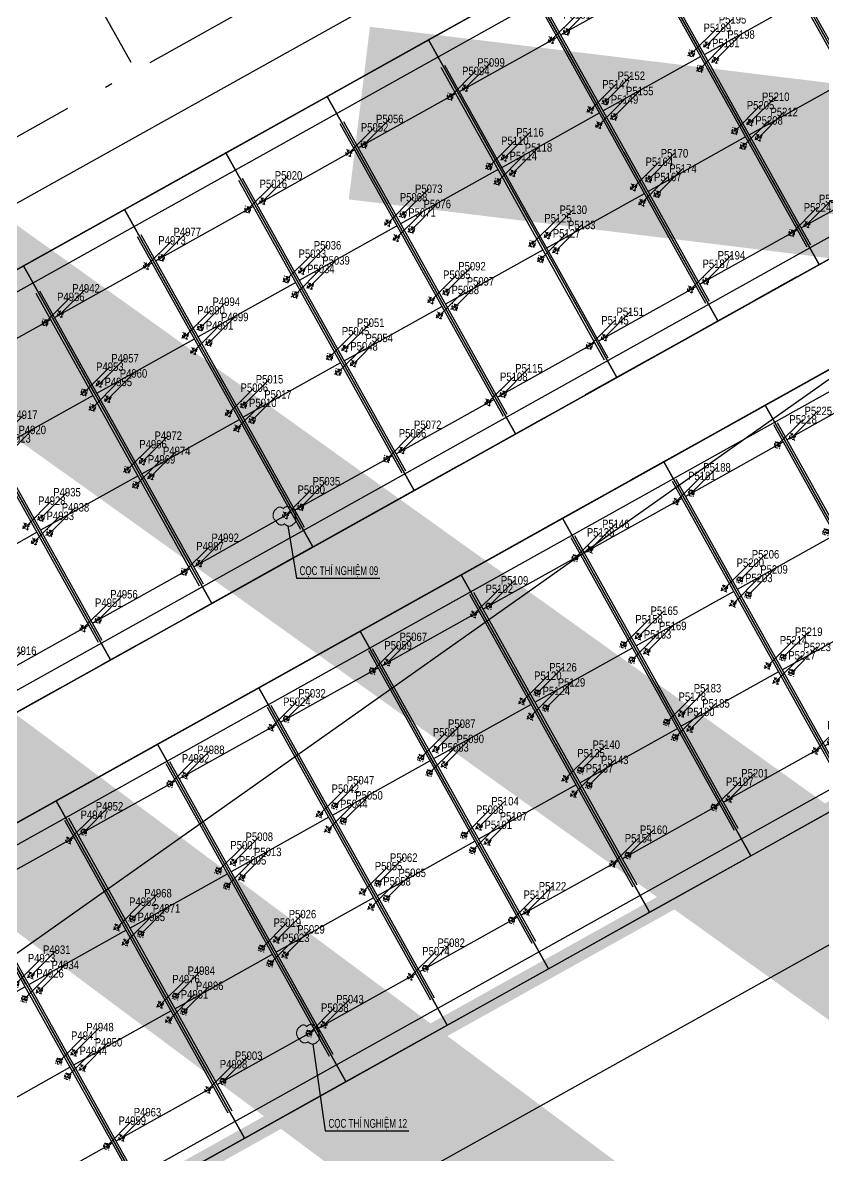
# Model space of a CAD drawing. Header units: millimetres. Extents: x 0 to 571985, y 0 to 2066666.
# Drawn here: x 568653.3 to 568694.8, y 2065516.6 to 2065575.2 of the extents above; entities that cross this region are included whole.
import ezdxf
from ezdxf.enums import TextEntityAlignment as Align
from ezdxf.xclip import XClip

# ---------------------------------------------------------------- set-up
doc = ezdxf.new("R2010")
doc.units = ezdxf.units.MM
for name, pattern in [('ACAD_ISO10W100', [18.5, 12, -3, 0.5, -3]), ('CENTER', [3, 1.5, -0.5, 0.5, -0.5]), ('CENTER2', [1.125, 0.75, -0.125, 0.125, -0.125]), ('HIDDEN', [0.75, 0.5, -0.25]), ('Xref Grid (A1)$0$CENTER2', [1.125, 0.75, -0.125, 0.125, -0.125])]:
    doc.linetypes.add(name, pattern=pattern)
for name, color, linetype, lineweight in [('A-NET THAY', 125, 'Continuous', 18), ('A-TEXT', 7, 'Continuous', 18), ('boDnv', 54, 'Continuous', 25), ('E- RANH GIOI', 1, 'CENTER', 13), ('kata_text', 254, 'Continuous', 30)]:
    doc.layers.add(name, color=color, linetype=linetype, lineweight=lineweight)
for name, color, linetype in [('BoThamCo', 94, 'Continuous'), ('CDC.01.AXIS', 160, 'CENTER2'), ('ChiaLo', 128, 'CENTER'), ('datOBt', 42, 'Continuous'), ('datOlienke', 42, 'Continuous'), ('KCS_DIM', 1, 'Continuous'), ('LogDg', 7, 'Continuous'), ('LoLK', 6, 'Continuous'), ('RANHGIOI', 2, 'HIDDEN'), ('TimDg', 222, 'Continuous'), ('ViaHeS', 32, 'Continuous'), ('Xref Grid (A1)$0$01.AXIS', 160, 'Xref Grid (A1)$0$CENTER2')]:
    doc.layers.add(name, color=color, linetype=linetype)
doc.layers.add('KCS_Plotter', color=11, linetype='Continuous', plot=False)
doc.styles.add('AA - Arial - Regular', font='arial.ttf', dxfattribs={"height": 250})
doc.styles.add('Arial', font='arial.ttf')
doc.styles.add('kata_dim', font='vnrms.shx', dxfattribs={"width": 0.66, "oblique": 7})
doc.styles.add('kata_text', font='arial.ttf', dxfattribs={"width": 0.8})
doc.styles.add('rms', font='romans.shx', dxfattribs={"width": 0.7, "bigfont": 'vns.shx'})
doc.linetypes.add('ADL', pattern='A,0.125,-0.15,["++",rms,S=0.5,R=0,X=0,Y=-0.2245],-1.35,1.125', length=2.75)
doc.dimstyles.new('DIM_1-75_CNC', dxfattribs={"dimscale": 0.75, "dimtxt": 220, "dimasz": 80, "dimexe": 60, "dimexo": 0, "dimgap": 50, "dimtad": 1, "dimdec": 0, "dimzin": 0, "dimdsep": 46, "dimtxsty": 'Arial', "dimblk1": 'ARCHTICK', "dimblk2": 'ARCHTICK', "dimsah": 1, "dimcen": 150, "dimdle": 60, "dimclrd": 256, "dimclre": 256, "dimclrt": 9, "dimadec": 0, "dimazin": 0, "dimtfac": 1, "dimtdec": 0, "dimtix": 1, "dimtmove": 2, "dimatfit": 3, "dimldrblk": 'ARCHTICK', "dimfxl": 1, "dimtvp": 0.833333, "dimtolj": 1, "dimtzin": 0, "dimlwd": -1, "dimarcsym": 0})
doc.dimstyles.new('kata_dim_iso', dxfattribs={"dimtxt": 2.5, "dimasz": 1.5, "dimexe": 1.5, "dimexo": 2.5, "dimtad": 1, "dimdec": 0, "dimzin": 0, "dimdsep": 46, "dimtxsty": 'kata_dim', "dimblk": 'kata_block_ArchTick', "dimcen": 0.09, "dimdle": 1.2, "dimclrd": 8, "dimclre": 8, "dimclrt": 3, "dimadec": 0, "dimazin": 0, "dimtfac": 1, "dimtdec": 0, "dimtix": 1, "dimtofl": 0, "dimtmove": 0, "dimatfit": 3, "dimfxl": 3.75, "dimfxlon": 1, "dimtolj": 1, "dimtzin": 0, "dimarcsym": 0})

# ---------------------------------------------------------------- blocks, each defined once
blk = doc.blocks.new('NEN')
at = {"layer": 'boDnv', "color": 10, "linetype": 'ADL', "ltscale": 0.25}
for points in [[(348.484, 150.338), (305.78, 227.798), (296.989, 230.432), (285.105, 224.175), (143.113, 162.282), (141.059, 156.62), (188.792, 61.183), (194.578, 59.399), (346.759, 144.316)], [(236.622, -34.449), (249.689, -60.576), (255.475, -62.36), (412.421, 25.215), (414.146, 31.236), (400.061, 56.783), (394.08, 58.497), (238.515, -28.308)]]:
    blk.add_lwpolyline(points, close=True, dxfattribs=at)
for points in [[(447.024, -28.766, 0.001711), (440.579, -16.796), (434.623, -15.073), (276.129, -103.512), (274.235, -109.654), (280.307, -121.793)], [(453.046, -54.034), (455.698, -45.19, 0.001456), (450.312, -34.947), (283.441, -128.06), (289.631, -140.435), (295.361, -142.147), (300.824, -138.974)]]:
    blk.add_lwpolyline(points, format="xyb", close=True, dxfattribs=at)
at = {"layer": 'BoThamCo'}
blk.add_lwpolyline([(349.559, 150.459), (306.458, 228.639), (296.885, 231.508), (284.672, 225.077), (142.319, 163.027), (139.972, 156.557), (188.089, 60.353), (194.691, 58.318), (347.607, 143.644)], close=True, dxfattribs=at)
blk.add_lwpolyline([(460.283, -73.758, 1), (458.578, -70.701), (309.358, -153.965, 0.773158), (310.211, -157.243, 0.127931), (311.064, -157.021)], format="xyb", close=True, dxfattribs=at)
at = {"layer": 'ChiaLo', "ltscale": 5}
for points in [[(448.369, -29.161), (362.235, -77.223), (352.49, -59.758)], [(450.717, -33.576), (364.672, -81.589), (374.417, -99.054)], [(383.927, -42.216), (393.672, -59.681)], [(378.688, -45.14), (388.433, -62.605)], [(373.448, -48.063), (383.193, -65.528)], [(368.208, -50.987), (377.954, -68.452)], [(362.969, -53.91), (372.714, -71.375)], [(357.729, -56.834), (367.475, -74.299)], [(352.49, -59.758), (362.235, -77.223), (279.9, -123.165)], [(347.25, -62.681), (356.996, -80.146)], [(342.011, -65.605), (351.756, -83.07)], [(385.63, -69.894), (395.375, -87.359)], [(380.39, -72.818), (390.136, -90.283)], [(375.151, -75.742), (384.896, -93.207)], [(369.911, -78.665), (379.657, -96.13)], [(374.417, -99.054), (364.672, -81.589), (282.119, -127.653)], [(359.432, -84.513), (369.178, -101.978)], [(354.193, -87.436), (363.938, -104.901)], [(348.953, -90.36), (358.699, -107.825)], [(343.714, -93.283), (353.459, -110.748)], [(338.474, -96.207), (348.22, -113.672)]]:
    blk.add_lwpolyline(points, dxfattribs=at)
at = {"layer": 'datOBt'}
blk.add_lwpolyline([(235.548, -34.538), (248.986, -61.406), (255.589, -63.441), (413.268, 24.543), (415.221, 31.358), (400.736, 57.63), (393.956, 59.573), (237.678, -27.63)], close=True, dxfattribs=at)
at = {"layer": 'datOlienke'}
for points in [[(448.369, -29.161, 0.001887), (441.258, -15.951), (434.5, -13.997), (275.291, -102.834), (273.162, -109.742), (279.88, -123.176)], [(453.888, -54.71), (456.773, -45.088, 0.001636), (450.717, -33.576), (282.119, -127.653), (288.93, -141.269), (295.49, -143.229), (301.319, -139.843)]]:
    blk.add_lwpolyline(points, format="xyb", close=True, dxfattribs=at)
at = {"layer": 'LogDg'}
for points in [[(34.296, -348.766, -0.124666), (14.114, -339.771, 0.262937), (-5.331, -336.771, -0.009345), (-40.959, -349.473), (-145.868, -384.68, 0.405257), (-155.456, -403.235), (-146.557, -432.72), (-158.046, -436.187), (-166.572, -407.936, 0.423227), (-185.704, -398.049), (-272.077, -427.035, 0.40652), (-277.181, -436.964), (-262.947, -483.397), (-271.552, -486.035), (-285.593, -440.232, 0.421949), (-295.787, -434.992), (-422.26, -477.436, 0.346831), (-427.684, -485.726), (-426.662, -497.249, 0.109851), (-417.21, -527.045), (-422.398, -530.058, -0.109851), (-432.639, -497.779), (-433.194, -491.512, 0.484967), (-443.708, -484.634), (-484.199, -498.222, 0.36701), (-492.228, -511.51), (-484.402, -560.012), (-490.326, -560.967), (-497.433, -516.92, 0.457512), (-512.889, -507.388), (-525.337, -511.314, 0.375227), (-533.554, -524.795, 0.049445), (-523.248, -562.118), (-518.404, -576.577), (-525.515, -578.96), (-530.307, -564.659, -0.044276), (-540.221, -530.036, 0.448349), (-555.614, -520.863), (-568.853, -525.038), (-576.072, -502.149), (-552.391, -494.681, 0.333336), (-544.003, -482.976), (-545.865, -397.305, 0.120559), (-569.998, -307.198), (-621.979, -219.712, 0.334943), (-635.359, -214.239), (-686.931, -227.855), (-689.803, -216.977), (-647.957, -205.93, 0.498191), (-640.704, -188.198), (-654.378, -165.183, -0.144979), (-668.853, -108.061), (-659.845, 118.23, 0.428088), (-671.924, 130.707), (-689.222, 130.58), (-689.305, 141.83), (-670.344, 141.969, 0.400474), (-658.442, 153.492), (-657.828, 168.904), (-656.06, 189.374), (-648.588, 188.728), (-650.341, 168.432), (-650.889, 154.678, 0.425345), (-638.921, 142.201), (-621.613, 142.328, 0.402651), (-609.707, 153.94), (-609.387, 163.859, -0.019867), (-608.227, 179.942), (-606.8, 192.652), (-600.838, 191.983), (-602.264, 179.273, 0.019867), (-603.39, 163.665), (-603.676, 154.802, 0.425871), (-591.594, 142.415), (-548.362, 142.733), (-548.28, 131.483), (-592.887, 131.155, 0.401789), (-604.791, 119.578), (-607.754, 35.571, -0.005984), (-607.983, 30.718, 0.462462), (-599.177, 22.287), (-555.377, 26.801), (-554.762, 20.832), (-603.242, 15.836, 0.355613), (-610.381, 8.689), (-613.794, -24.838, 0.475348), (-605.015, -33.606), (-508.268, -23.636, 0.016072), (-476.806, -19.368, 0.37392), (-470.138, -11.259), (-470.705, 9.348), (-464.707, 9.513), (-464.235, -7.648, 0.461916), (-454.747, -15.288), (-421.581, -8.993, 0.020567), (-382.015, 0.216), (-299.764, 22.963, 0.415004), (-292.798, 35.293), (-296.969, 50.218), (-285.412, 53.448), (-281.218, 38.439, 0.413423), (-268.921, 31.492), (-169.968, 58.858, 0.427702), (-164.496, 69.052), (-169.623, 84.754), (-163.92, 86.616), (-158.479, 69.956, 0.400853), (-148.742, 64.729), (-123.897, 71.6, 0.437327), (-113.795, 91.173), (-114.462, 93.013), (-128.551, 136.154), (-105.736, 143.605), (-91.769, 100.833), (-90.91, 98.466, 0.429754), (-70.957, 89.772, 0.001079), (-63.934, 92.766, 0.001474), (-62.342, 93.454), (-47.534, 99.909, 0.386536), (-43.126, 109.726), (-48.301, 125.574), (-42.598, 127.436), (-38.076, 113.59, 0.442444), (-27.275, 108.739), (111.617, 169.28, 0.414214), (115.754, 179.811), (109.361, 194.478), (114.861, 196.875), (121.255, 182.208, 0.414214), (131.785, 178.071), (252.97, 230.894), (276.872, 241.312), (291.579, 249.057, 0.419837), (295.267, 261.365), (290.95, 269.196), (301.459, 274.99), (306.058, 266.648, 0.408717), (318.136, 263.031), (326.546, 267.464), (332.148, 256.836), (324.233, 252.656, 0.419466), (320.555, 240.352), (397.092, 101.523, 0.433643), (408.413, 98.649), (440.787, 119.386), (444.023, 114.334), (410.428, 92.813, 0.395048), (407.737, 82.215), (451.056, 3.639, -0.005576), (472.219, -35.781, 0.422017), (490.066, -41.118), (502.995, -33.918), (514.672, -54.886), (500.295, -62.892, 0.404193), (495.052, -80.181), (502.502, -94.711), (491.824, -100.186), (485.095, -87.061, 0.424556), (467.192, -81.64), (316.164, -165.913), (307.211, -171.115, 0.396001), (304.075, -181.611), (326.147, -225.742), (318.098, -229.768), (296.726, -187.038, 0.432664), (285.552, -183.699), (178.072, -246.148, 0.389772), (174.86, -256.488), (194.1, -297.126), (188.677, -299.693), (170.231, -260.733, 0.439085), (158.982, -257.239), (145.496, -265.075, -0.013452), (97.701, -291.151, 0.262926), (86.853, -307.563, -0.162068), (76.015, -333.842, 0.270323), (72.318, -353.653), (79.981, -375.074), (57.383, -383.157), (49.72, -361.737, 0.270325), (34.296, -348.766)], [(462.182, -42.484, 0.004173), (446.541, -13.107, 0.41755), (435.613, -9.94), (272.325, -101.054, 0.401037), (269.068, -111.618), (286.084, -145.639, 0.427514), (297.137, -149.047), (456.991, -59.849, 0.406017), (462.182, -42.484)]]:
    blk.add_lwpolyline(points, format="xyb", dxfattribs=at)
for points in [[(309.754, 235.089, 0.408612), (297.679, 238.707), (282.072, 230.488), (138.648, 167.972, 0.429738), (134.69, 157.06), (183.991, 58.487, 0.427514), (195.044, 55.079), (351.711, 142.498, 0.412716), (354.819, 153.347)], [(231.455, -36.414), (244.888, -63.273, 0.427514), (255.942, -66.68), (417.372, 23.397, 0.412716), (420.48, 34.246), (405.996, 60.518, 0.415712), (395.092, 63.642), (234.712, -25.849, 0.401037)], [(460.405, -73.976, 1), (458.456, -70.483), (309.236, -153.747, 0.773158), (310.211, -157.493, 0.127931), (311.185, -157.24)]]:
    blk.add_lwpolyline(points, format="xyb", close=True, dxfattribs=at)
at = {"layer": 'LoLK'}
for points in [[(389.167, -39.292), (383.927, -42.216), (393.672, -59.681), (398.912, -56.757)], [(383.927, -42.216), (378.688, -45.14), (388.433, -62.605), (393.672, -59.681)], [(378.688, -45.14), (373.448, -48.063), (383.193, -65.528), (388.433, -62.605)], [(373.448, -48.063), (368.208, -50.987), (377.954, -68.452), (383.193, -65.528)], [(368.208, -50.987), (362.969, -53.91), (372.714, -71.375), (377.954, -68.452)], [(362.969, -53.91), (357.729, -56.834), (367.475, -74.299), (372.714, -71.375)], [(357.729, -56.834), (352.49, -59.758), (362.235, -77.223), (367.475, -74.299)], [(352.49, -59.758), (347.25, -62.681), (356.996, -80.146), (362.235, -77.223)], [(347.25, -62.681), (342.011, -65.605), (351.756, -83.07), (356.996, -80.146)], [(342.011, -65.605), (336.771, -68.528), (346.517, -85.993), (351.756, -83.07)], [(390.869, -66.971), (385.63, -69.894), (395.375, -87.359), (400.615, -84.436)], [(385.63, -69.894), (380.39, -72.818), (390.136, -90.283), (395.375, -87.359)], [(380.39, -72.818), (375.151, -75.742), (384.896, -93.207), (390.136, -90.283)], [(375.151, -75.742), (369.911, -78.665), (379.657, -96.13), (384.896, -93.207)], [(369.911, -78.665), (364.672, -81.589), (374.417, -99.054), (379.657, -96.13)], [(364.672, -81.589), (359.432, -84.513), (369.178, -101.978), (374.417, -99.054)], [(359.432, -84.513), (354.193, -87.436), (363.938, -104.901), (369.178, -101.978)], [(354.193, -87.436), (348.953, -90.36), (358.699, -107.825), (363.938, -104.901)], [(348.953, -90.36), (343.714, -93.283), (353.459, -110.748), (358.699, -107.825)], [(343.714, -93.283), (338.474, -96.207), (348.22, -113.672), (353.459, -110.748)], [(338.474, -96.207), (333.235, -99.131), (342.98, -116.596), (348.22, -113.672)]]:
    blk.add_lwpolyline(points, close=True, dxfattribs=at)
at = {"layer": 'RANHGIOI', "color": 1, "ltscale": 9, "const_width": 1}
blk.add_lwpolyline([(460, -51.299, 0.006594), (435.293, -5.051), (303.078, 234.769), (284.672, 225.077), (-55.993, 76.586), (-56.839, 76.223, -0.005137), (-90.743, 62.093), (-377.217, -17.133, -0.020567), (-418.225, -26.678), (-463.443, -35.259, -0.021218), (-506.422, -41.541), (-623.638, -53.62), (-626.464, -70.884, 0.128574), (-620.42, -135.36), (-615.505, -148.86, 0.039408), (-607.143, -167.188), (-594.172, -190.555), (-547.57, -259.493, -0.11987), (-522.704, -326.397), (-507.917, -451.947), (-504.475, -473.277), (-499.271, -471.636), (-50.48, -321.024, 0.050684), (130.425, -239.135), (301.319, -139.843)], format="xyb", close=True, dxfattribs=at)
at = {"layer": 'TimDg', "linetype": 'ACAD_ISO10W100', "ltscale": 0.75}
for points in [[(283.906, 294.402), (445.802, 0.743, -0.007517), (474.039, -52.348), (508.786, -120.117, 0.000278)], [(-618.456, -41.023), (-507.652, -29.604, 0.021218), (-465.681, -23.47), (-420.462, -14.888, 0.020567), (-380.415, -5.567), (-94.607, 73.475, 0.005041), (-61.569, 87.252, 0.001474), (-59.945, 87.954), (279.472, 235.9), (307.904, 250.872)]]:
    blk.add_lwpolyline(points, format="xyb", dxfattribs=at)
for points in [[(335.549, -254.599), (124.099, 168.176)], [(431.013, 27.573), (246.062, -75.628)], [(446.462, -0.451), (260.371, -104.289)], [(337.467, -24.625), (352.816, -52.132)]]:
    blk.add_lwpolyline(points, dxfattribs=at)
at = {"layer": 'ViaHeS', "elevation": 0}
blk.add_lwpolyline([(-483.362, -504.27), (-441.21, -490.124), (-436.029, -493.514), (-435.627, -498.044, 0.109851), (-424.993, -531.564), (-414.615, -525.539, -0.109851), (-423.674, -496.984), (-424.342, -489.445), (-420.001, -483.006), (-295.249, -441.14), (-289.043, -444.33), (-275.854, -487.354), (-258.645, -482.078), (-271.972, -438.601), (-268.698, -432.23), (-181.634, -403.012), (-172.975, -407.486), (-163.79, -437.92), (-140.813, -430.986), (-150.211, -399.847), (-145.597, -390.918), (-39.026, -355.153, 0.008545), (-6.235, -343.522, -0.249193), (12.375, -345.964, 0.09975), (30.772, -354.181, -0.256949), (45.215, -366.957), (51.733, -385.178), (85.63, -373.053), (79.112, -354.831, -0.256949), (82.174, -335.793, 0.136918), (92.607, -310.438, -0.249193), (103.308, -295.017, 0.012659), (148.511, -270.262), (162.157, -262.333), (168.62, -264.341), (185.966, -300.977), (196.811, -295.842), (179.033, -258.291), (181.216, -251.26), (287.384, -189.574), (293.944, -191.534), (314.073, -231.781), (330.172, -223.729), (309.538, -182.474), (311.625, -175.49), (319.134, -171.127), (408.277, -121.386), (412.274, -122.589), (434.351, -165.321), (442.347, -161.19), (420.137, -118.201), (421.38, -114.074), (470.335, -86.758), (479.641, -89.576), (486.485, -102.924), (507.841, -91.973), (500.499, -77.654), (503.421, -68.019), (517.591, -60.128), (500.076, -28.676), (486.971, -35.974), (477.625, -33.17, 0.0056), (456.311, 6.536), (412.324, 86.322), (414.12, 93.398), (444.832, 113.071), (439.977, 120.649), (409.766, 101.296), (403.142, 102.978), (327.714, 239.794), (330.524, 249.193), (334.945, 251.528), (323.749, 272.772), (318.926, 270.23), (309.354, 273.096), (306.713, 277.887), (285.696, 266.299), (288.11, 261.921), (285.295, 252.529), (274.271, 246.724), (129.387, 183.571), (122.806, 186.157), (117.612, 198.074), (106.611, 193.279), (111.806, 181.362), (109.22, 174.781), (26.33, 138.65), (-29.869, 114.154), (-36.004, 116.909), (-39.746, 128.368), (-51.153, 124.642), (-47.055, 112.092), (-50.086, 105.341), (-75.921, 94.08), (-84.511, 97.937), (-100.033, 145.467), (-134.254, 134.292), (-118.657, 86.529), (-123.231, 78.009), (-150.258, 70.535), (-156.629, 73.955), (-161.068, 87.547), (-172.475, 83.822), (-168.207, 70.753), (-171.474, 64.667), (-269.546, 37.545), (-275.711, 41.028), (-279.634, 55.063), (-302.748, 48.603), (-298.843, 34.63), (-302.316, 28.482), (-383.614, 5.999, -0.020567), (-422.7, -3.099), (-456.246, -9.465), (-461.296, -5.399), (-461.708, 9.595), (-473.703, 9.265), (-473.239, -7.637), (-478.028, -13.489, -0.015955), (-508.883, -17.667), (-606.147, -27.691), (-610.614, -23.229), (-607.49, 7.461), (-602.01, 12.947), (-554.455, 17.848), (-555.685, 29.785), (-600.448, 25.172), (-605.043, 29.645, 0.007073), (-604.756, 35.466), (-601.912, 116.095), (-594.665, 123.142), (-548.221, 123.483), (-548.421, 150.733), (-593.42, 150.402), (-600.493, 157.35, -0.027886), (-599.283, 178.939), (-597.857, 191.648), (-609.782, 192.987), (-611.208, 180.277, 0.019867), (-612.385, 163.955), (-612.597, 157.389), (-619.823, 150.342), (-639.316, 150.198), (-646.998, 158.133), (-646.598, 168.196), (-644.852, 188.405), (-659.796, 189.697), (-661.572, 169.14), (-662.014, 158.023), (-670.332, 149.97), (-689.364, 149.83), (-689.163, 122.58), (-671.417, 122.71), (-663.736, 114.776), (-672.6, -107.912, 0.144979), (-657.602, -167.099), (-644.687, -188.836), (-648.335, -197.756), (-691.845, -209.242), (-684.889, -235.59), (-633.86, -222.118), (-622.039, -226.953), (-573.255, -309.058, -0.120474), (-549.614, -397.387), (-547.842, -478.902), (-555.298, -489.306), (-577.876, -496.427), (-567.048, -530.76), (-552.743, -526.248), (-543.713, -531.719, 0.042979), (-533.836, -565.928), (-529.071, -580.151), (-514.848, -575.386), (-519.719, -560.846, -0.045576), (-529.315, -527.166), (-523.005, -516.87), (-508.247, -512.215), (-500.456, -517.02), (-493.287, -561.445), (-481.44, -559.534), (-488.883, -513.408), (-483.362, -504.27)], format="xyb", dxfattribs=at)
at = {"layer": 'ViaHeS'}
for points in [[(284.672, 225.077), (142.319, 163.027), (139.972, 156.557), (188.089, 60.353), (194.691, 58.318), (347.607, 143.644), (349.559, 150.459), (306.458, 228.639), (296.885, 231.508)], [(235.548, -34.538), (248.986, -61.406), (255.589, -63.441), (413.268, 24.543), (415.221, 31.358), (400.736, 57.63), (393.956, 59.573), (237.678, -27.63)]]:
    blk.add_lwpolyline(points, close=True, dxfattribs=at)
blk.add_lwpolyline([(441.258, -15.951), (434.5, -13.997), (275.291, -102.834), (273.162, -109.742), (288.93, -141.269), (295.49, -143.229), (301.319, -139.843), (453.888, -54.71), (456.773, -45.088, 0.004151)], format="xyb", close=True, dxfattribs=at)
blk.add_lwpolyline([(450.717, -33.576), (448.369, -29.161), (279.88, -123.176), (282.119, -127.653), (450.717, -33.576)], dxfattribs=at)
blk = doc.blocks.new('NEN A')
at = {"layer": 'datOlienke'}
for points in [[(7.63, 25, 0.001887), (7.857, 40), (2.908, 45), (-179.409, 45), (-184.635, 40.005), (-185.313, 25)], [(0, 0), (7.208, 6.997, 0.001636), (7.529, 20), (-185.54, 20), (-186.227, 4.791), (-181.454, -0.117), (-174.714, 0)]]:
    blk.add_lwpolyline(points, format="xyb", close=True, dxfattribs=at)
at = {"layer": 'LoLK'}
for points in [[(-103.005, 45), (-109.005, 45), (-109.005, 25), (-103.005, 25)], [(-97.005, 45), (-103.005, 45), (-103.005, 25), (-97.005, 25)], [(-91.005, 45), (-97.005, 45), (-97.005, 25), (-91.005, 25)], [(-85.005, 45), (-91.005, 45), (-91.005, 25), (-85.005, 25)], [(-79.005, 45), (-85.005, 45), (-85.005, 25), (-79.005, 25)], [(-73.005, 45), (-79.005, 45), (-79.005, 25), (-73.005, 25)], [(-67.005, 45), (-73.005, 45), (-73.005, 25), (-67.005, 25)], [(-61.005, 45), (-67.005, 45), (-67.005, 25), (-61.005, 25)], [(-55.005, 45), (-61.005, 45), (-61.005, 25), (-55.005, 25)], [(-49.005, 45), (-55.005, 45), (-55.005, 25), (-49.005, 25)], [(-121.005, 20), (-127.005, 20), (-127.005, 0), (-121.005, 0)], [(-115.005, 20), (-121.005, 20), (-121.005, 0), (-115.005, 0)], [(-109.005, 20), (-115.005, 20), (-115.005, 0), (-109.005, 0)], [(-103.005, 20), (-109.005, 20), (-109.005, 0), (-103.005, 0)], [(-97.005, 20), (-103.005, 20), (-103.005, 0), (-97.005, 0)], [(-91.005, 20), (-97.005, 20), (-97.005, 0), (-91.005, 0)], [(-85.005, 20), (-91.005, 20), (-91.005, 0), (-85.005, 0)], [(-79.005, 20), (-85.005, 20), (-85.005, 0), (-79.005, 0)], [(-73.005, 20), (-79.005, 20), (-79.005, 0), (-73.005, 0)], [(-67.005, 20), (-73.005, 20), (-73.005, 0), (-67.005, 0)], [(-61.005, 20), (-67.005, 20), (-67.005, 0), (-61.005, 0)]]:
    blk.add_lwpolyline(points, close=True, dxfattribs=at)
blk = doc.blocks.new('A$C758D662A')
at = {"linetype": 'HIDDEN', "ltscale": 500}
for radius in [300, 200]:
    blk.add_circle((0, 0), radius, dxfattribs=at)
at = {"layer": 'CDC.01.AXIS', "ltscale": 200}
for p, q in [((437, 0), (-437, 0)), ((0, 437), (0, -437))]:
    blk.add_line(p, q, dxfattribs=at)
blk = doc.blocks.new('pile Plan')
at = {"xscale": 0.5, "yscale": 0.5, "zscale": 0.5}
for p in [(340, 14779), (5440.000004, 14779), (340, 9630), (5440.000004, 9630), (340, 8730), (5440.000004, 8730), (340, 5040), (5440.000004, 5040), (340, 4140), (5440.000004, 4140), (340, -1), (5440.000004, -1)]:
    blk.add_blockref('A$C758D662A', p, dxfattribs=at)
blk = doc.blocks.new('A1 - 2')
at = {"layer": 'Xref Grid (A1)$0$01.AXIS', "ltscale": 500}
for p, q in [((0.11, -1.086), (0.11, -18.434)), ((5.89, -1.086), (5.89, -18.434)), ((0.11, -2.11), (5.89, -2.11)), ((0.11, -7.62), (5.89, -7.62)), ((0.11, -12.39), (5.89, -12.39)), ((0.11, -16.89), (5.89, -16.89))]:
    blk.add_line(p, q, dxfattribs=at)
at = {"xscale": 0.001, "yscale": 0.001, "zscale": 0.001}
blk.add_blockref('pile Plan', (0.11, -16.89), dxfattribs=at)
blk = doc.blocks.new('A5 - 2')
at = {"layer": 'Xref Grid (A1)$0$01.AXIS', "ltscale": 500}
for p, q in [((0.11, -1.086), (0.11, -18.434)), ((5.89, -1.086), (5.89, -18.434)), ((0.11, -2.11), (5.89, -2.11)), ((0.11, -7.62), (5.89, -7.62)), ((0.11, -12.39), (5.89, -12.39)), ((0.11, -16.89), (5.89, -16.89))]:
    blk.add_line(p, q, dxfattribs=at)
at = {"xscale": 0.001, "yscale": 0.001, "zscale": 0.001}
blk.add_blockref('pile Plan', (0.11, -16.89), dxfattribs=at)
blk = doc.blocks.new('a5 sao - 2')
at = {"layer": 'Xref Grid (A1)$0$01.AXIS', "ltscale": 500}
for p, q in [((-5.89, -1.086), (-5.89, -18.434)), ((-0.11, -1.086), (-0.11, -18.434)), ((-5.89, -2.11), (-0.11, -2.11)), ((-5.89, -7.62), (-0.11, -7.62)), ((-5.89, -12.39), (-0.11, -12.39)), ((-5.89, -16.89), (-0.11, -16.89))]:
    blk.add_line(p, q, dxfattribs=at)
at = {"xscale": 0.001, "yscale": 0.001, "zscale": 0.001}
blk.add_blockref('pile Plan', (-5.89, -16.89), dxfattribs=at)
blk = doc.blocks.new('a1 sao - 2')
at = {"layer": 'Xref Grid (A1)$0$01.AXIS', "ltscale": 500}
for p, q in [((0.11, -1.086), (0.11, -18.434)), ((5.89, -1.086), (5.89, -18.434)), ((0.11, -2.11), (5.89, -2.11)), ((0.11, -7.62), (5.89, -7.62)), ((0.11, -12.39), (5.89, -12.39)), ((0.11, -16.89), (5.89, -16.89))]:
    blk.add_line(p, q, dxfattribs=at)
at = {"xscale": 0.001, "yscale": 0.001, "zscale": 0.001}
blk.add_blockref('pile Plan', (0.11, -16.89), dxfattribs=at)
blk = doc.blocks.new('kata_block_ArchTick')
at = {"color": 8}
blk.add_line((1, 0), (-1, 0), dxfattribs=at)
at = {"color": 8, "const_width": 0.15}
blk.add_lwpolyline([(-0.5, -0.5), (0.5, 0.5)], dxfattribs=at)
blk = doc.blocks.new('_ArchTick')
at = {"color": 0, "linetype": 'ByBlock', "const_width": 0.15}
blk.add_lwpolyline([(-0.5, -0.5), (0.5, 0.5)], dxfattribs=at)
blk = doc.blocks.new('*U101')
at = {"color": 0, "ltscale": 0.8, "style": 'kata_text', "width": 0.8}
blk.add_attdef('TEN', text='', height=2.2, dxfattribs=at).set_placement((6.67, 6.67), align=Align.MIDDLE_CENTER)
at = {"color": 0, "ltscale": 0.8, "style": 'kata_text', "width": 0.8, "flags": 1}
blk.add_attdef('CHU_THICH', text='', height=2.2, dxfattribs=at).set_placement((0, 0), align=Align.MIDDLE_CENTER)
at = {"layer": 'Defpoints'}
blk.add_leader([(0, 0), (6.67, 6.67)], dimstyle='kata_dim_iso', override={"dimasz": 0.6, "dimgap": 0.625, "dimtad": 0}, dxfattribs=at)
blk = doc.blocks.new('A$C7EE856B3')
at = {"layer": 'kata_text', "xscale": 0.2, "yscale": 0.2, "zscale": 0.2}
for p, values in [((444.648, -116.255, 0.002), {'TEN': 'P5136'}), ((443.862, -116.693, 0.002), {'TEN': 'P5131'}), ((451.906, -116.947, 0.002), {'TEN': 'P5195'}), ((451.12, -117.386, 0.002), {'TEN': 'P5189'}), ((451.558, -118.172, 0.002), {'TEN': 'P5191'}), ((452.344, -117.733, 0.002), {'TEN': 'P5198'}), ((439.409, -119.178, 0.002), {'TEN': 'P5099'}), ((438.623, -119.617, 0.002), {'TEN': 'P5094'}), ((446.666, -119.871, 0.002), {'TEN': 'P5152'}), ((445.88, -120.309, 0.002), {'TEN': 'P5147'}), ((446.319, -121.095, 0.002), {'TEN': 'P5149'}), ((447.105, -120.657, 0.002), {'TEN': 'P5155'}), ((454.142, -120.956, 0.002), {'TEN': 'P5210'}), ((453.356, -121.394, 0.002), {'TEN': 'P5205'}), ((454.581, -121.741, 0.002), {'TEN': 'P5212'}), ((434.169, -122.102, 0.002), {'TEN': 'P5056'}), ((453.795, -122.18, 0.002), {'TEN': 'P5208'}), ((433.383, -122.541, 0.002), {'TEN': 'P5052'}), ((441.427, -122.795, 0.002), {'TEN': 'P5116'}), ((440.641, -123.233, 0.002), {'TEN': 'P5110'}), ((441.079, -124.019, 0.002), {'TEN': 'P5114'}), ((441.865, -123.58, 0.002), {'TEN': 'P5118'}), ((448.903, -123.879, 0.002), {'TEN': 'P5170'}), ((448.117, -124.318, 0.002), {'TEN': 'P5164'}), ((449.341, -124.665, 0.002), {'TEN': 'P5174'}), ((428.93, -125.026, 0.002), {'TEN': 'P5020'}), ((448.555, -125.104, 0.002), {'TEN': 'P5167'}), ((428.144, -125.464, 0.002), {'TEN': 'P5016'}), ((436.187, -125.718, 0.002), {'TEN': 'P5073'}), ((435.401, -126.157, 0.002), {'TEN': 'P5068'}), ((457.09, -126.238, 0.002), {'TEN': 'P5230'}), ((435.84, -126.943, 0.002), {'TEN': 'P5071'}), ((436.626, -126.504, 0.002), {'TEN': 'P5076'}), ((443.663, -126.803, 0.002), {'TEN': 'P5130'}), ((456.304, -126.676, 0.002), {'TEN': 'P5224'}), ((442.877, -127.241, 0.002), {'TEN': 'P5125'}), ((444.102, -127.589, 0.002), {'TEN': 'P5133'}), ((423.69, -127.949, 0.002), {'TEN': 'P4977'}), ((443.316, -128.027, 0.002), {'TEN': 'P5127'}), ((422.904, -128.388, 0.002), {'TEN': 'P4973'}), ((430.948, -128.642, 0.002), {'TEN': 'P5036'}), ((430.162, -129.08, 0.002), {'TEN': 'P5033'}), ((451.85, -129.161, 0.002), {'TEN': 'P5194'}), ((430.6, -129.866, 0.002), {'TEN': 'P5034'}), ((431.386, -129.428, 0.002), {'TEN': 'P5039'}), ((438.424, -129.726, 0.002), {'TEN': 'P5092'}), ((451.064, -129.6, 0.002), {'TEN': 'P5187'}), ((437.638, -130.165, 0.002), {'TEN': 'P5085'}), ((438.862, -130.512, 0.002), {'TEN': 'P5097'}), ((418.451, -130.873, 0.002), {'TEN': 'P4942'}), ((438.076, -130.951, 0.002), {'TEN': 'P5088'}), ((417.665, -131.311, 0.002), {'TEN': 'P4936'}), ((425.708, -131.565, 0.002), {'TEN': 'P4994'}), ((424.922, -132.004, 0.002), {'TEN': 'P4990'}), ((446.611, -132.085, 0.002), {'TEN': 'P5151'}), ((425.361, -132.79, 0.002), {'TEN': 'P4991'}), ((426.147, -132.351, 0.002), {'TEN': 'P4999'}), ((433.184, -132.65, 0.002), {'TEN': 'P5051'}), ((445.825, -132.524, 0.002), {'TEN': 'P5145'}), ((432.398, -133.089, 0.002), {'TEN': 'P5045'}), ((433.623, -133.436, 0.002), {'TEN': 'P5054'}), ((432.837, -133.874, 0.002), {'TEN': 'P5048'}), ((420.469, -134.489, 0.002), {'TEN': 'P4957'}), ((419.683, -134.928, 0.002), {'TEN': 'P4953'}), ((441.371, -135.009, 0.002), {'TEN': 'P5115'}), ((420.121, -135.714, 0.002), {'TEN': 'P4955'}), ((420.907, -135.275, 0.002), {'TEN': 'P4960'}), ((427.945, -135.574, 0.002), {'TEN': 'P5015'}), ((440.585, -135.447, 0.002), {'TEN': 'P5108'}), ((427.159, -136.012, 0.002), {'TEN': 'P5006'}), ((428.383, -136.36, 0.002), {'TEN': 'P5017'}), ((427.597, -136.798, 0.002), {'TEN': 'P5010'}), ((415.229, -137.413, 0.002), {'TEN': 'P4917'}), ((456.344, -137.215, 0.002), {'TEN': 'P5225'}), ((436.132, -137.932, 0.002), {'TEN': 'P5072'}), ((455.558, -137.653, 0.002), {'TEN': 'P5218'}), ((414.882, -138.637, 0.002), {'TEN': 'P4913'}), ((415.668, -138.199, 0.002), {'TEN': 'P4920'}), ((422.705, -138.497, 0.002), {'TEN': 'P4972'}), ((435.346, -138.371, 0.002), {'TEN': 'P5066'}), ((421.919, -138.936, 0.002), {'TEN': 'P4966'}), ((423.144, -139.283, 0.002), {'TEN': 'P4974'}), ((422.358, -139.722, 0.002), {'TEN': 'P4969'}), ((451.104, -140.138, 0.002), {'TEN': 'P5188'}), ((430.892, -140.856, 0.002), {'TEN': 'P5035'}), ((450.318, -140.577, 0.002), {'TEN': 'P5181'}), ((417.466, -141.421, 0.002), {'TEN': 'P4935'}), ((430.106, -141.294, 0.002), {'TEN': 'P5030'}), ((416.68, -141.859, 0.002), {'TEN': 'P4928'}), ((417.904, -142.207, 0.002), {'TEN': 'P4938'}), ((417.118, -142.645, 0.002), {'TEN': 'P4933'}), ((445.865, -143.062, 0.002), {'TEN': 'P5146'}), ((425.653, -143.78, 0.002), {'TEN': 'P4992'}), ((445.079, -143.5, 0.002), {'TEN': 'P5138'}), ((424.867, -144.218, 0.002), {'TEN': 'P4987'}), ((452.827, -145.073, 0.002), {'TEN': 'P5200'}), ((453.613, -144.635, 0.002), {'TEN': 'P5206'}), ((454.052, -145.421, 0.002), {'TEN': 'P5209'}), ((440.625, -145.985, 0.002), {'TEN': 'P5109'}), ((453.266, -145.859, 0.002), {'TEN': 'P5203'}), ((420.413, -146.703, 0.002), {'TEN': 'P4956'}), ((439.839, -146.424, 0.002), {'TEN': 'P5102'}), ((419.627, -147.142, 0.002), {'TEN': 'P4951'}), ((447.588, -147.997, 0.002), {'TEN': 'P5158'}), ((448.374, -147.558, 0.002), {'TEN': 'P5165'}), ((448.812, -148.344, 0.002), {'TEN': 'P5169'}), ((455.85, -148.643, 0.002), {'TEN': 'P5219'}), ((435.386, -148.909, 0.002), {'TEN': 'P5067'}), ((448.026, -148.783, 0.002), {'TEN': 'P5163'}), ((455.064, -149.081, 0.002), {'TEN': 'P5214'}), ((415.174, -149.627, 0.002), {'TEN': 'P4916'}), ((434.6, -149.348, 0.002), {'TEN': 'P5059'}), ((455.502, -149.867, 0.002), {'TEN': 'P5217'}), ((456.288, -149.429, 0.002), {'TEN': 'P5223'}), ((442.348, -150.92, 0.002), {'TEN': 'P5120'}), ((443.134, -150.482, 0.002), {'TEN': 'P5126'}), ((443.573, -151.268, 0.002), {'TEN': 'P5129'}), ((450.61, -151.566, 0.002), {'TEN': 'P5183'}), ((430.146, -151.833, 0.002), {'TEN': 'P5032'}), ((442.787, -151.706, 0.002), {'TEN': 'P5124'}), ((449.824, -152.005, 0.002), {'TEN': 'P5178'}), ((429.36, -152.271, 0.002), {'TEN': 'P5024'}), ((450.263, -152.791, 0.002), {'TEN': 'P5180'}), ((451.049, -152.352, 0.002), {'TEN': 'P5185'}), ((437.109, -153.844, 0.002), {'TEN': 'P5081'}), ((437.895, -153.405, 0.002), {'TEN': 'P5087'}), ((457.52, -153.483, 0.002), {'TEN': 'P5233'}), ((438.333, -154.191, 0.002), {'TEN': 'P5090'}), ((445.371, -154.49, 0.002), {'TEN': 'P5140'}), ((424.907, -154.756, 0.002), {'TEN': 'P4988'}), ((437.547, -154.63, 0.002), {'TEN': 'P5083'}), ((444.585, -154.929, 0.002), {'TEN': 'P5135'}), ((424.121, -155.195, 0.002), {'TEN': 'P4982'}), ((445.023, -155.715, 0.002), {'TEN': 'P5137'}), ((445.809, -155.276, 0.002), {'TEN': 'P5143'}), ((432.655, -156.329, 0.002), {'TEN': 'P5047'}), ((453.067, -155.968, 0.002), {'TEN': 'P5201'}), ((431.869, -156.768, 0.002), {'TEN': 'P5042'}), ((452.281, -156.407, 0.002), {'TEN': 'P5197'}), ((433.094, -157.115, 0.002), {'TEN': 'P5050'}), ((440.131, -157.414, 0.002), {'TEN': 'P5104'}), ((419.667, -157.68, 0.002), {'TEN': 'P4952'}), ((432.308, -157.554, 0.002), {'TEN': 'P5044'}), ((439.345, -157.852, 0.002), {'TEN': 'P5098'}), ((418.881, -158.118, 0.002), {'TEN': 'P4947'}), ((439.784, -158.638, 0.002), {'TEN': 'P5101'}), ((440.57, -158.2, 0.002), {'TEN': 'P5107'}), ((427.416, -159.253, 0.002), {'TEN': 'P5008'}), ((447.827, -158.892, 0.002), {'TEN': 'P5160'}), ((426.63, -159.691, 0.002), {'TEN': 'P5001'}), ((447.041, -159.331, 0.002), {'TEN': 'P5154'}), ((427.854, -160.039, 0.002), {'TEN': 'P5013'}), ((434.892, -160.337, 0.002), {'TEN': 'P5062'}), ((427.068, -160.477, 0.002), {'TEN': 'P5005'}), ((434.106, -160.776, 0.002), {'TEN': 'P5055'}), ((434.544, -161.562, 0.002), {'TEN': 'P5058'}), ((435.33, -161.123, 0.002), {'TEN': 'P5065'}), ((422.176, -162.176, 0.002), {'TEN': 'P4968'}), ((442.588, -161.816, 0.002), {'TEN': 'P5122'}), ((421.39, -162.615, 0.002), {'TEN': 'P4962'}), ((441.802, -162.254, 0.002), {'TEN': 'P5117'}), ((422.615, -162.962, 0.002), {'TEN': 'P4971'}), ((429.652, -163.261, 0.002), {'TEN': 'P5026'}), ((421.829, -163.401, 0.002), {'TEN': 'P4965'}), ((428.866, -163.699, 0.002), {'TEN': 'P5019'}), ((429.305, -164.485, 0.002), {'TEN': 'P5023'}), ((430.091, -164.047, 0.002), {'TEN': 'P5029'}), ((416.937, -165.1, 0.002), {'TEN': 'P4931'}), ((437.348, -164.739, 0.002), {'TEN': 'P5082'}), ((416.151, -165.538, 0.002), {'TEN': 'P4923'}), ((436.562, -165.178, 0.002), {'TEN': 'P5074'}), ((417.375, -165.886, 0.002), {'TEN': 'P4934'}), ((424.413, -166.185, 0.002), {'TEN': 'P4984'}), ((416.589, -166.324, 0.002), {'TEN': 'P4926'}), ((423.627, -166.623, 0.002), {'TEN': 'P4976'}), ((424.065, -167.409, 0.002), {'TEN': 'P4981'}), ((424.851, -166.97, 0.002), {'TEN': 'P4986'}), ((432.109, -167.663, 0.002), {'TEN': 'P5043'}), ((431.323, -168.101, 0.002), {'TEN': 'P5038'}), ((419.173, -169.108, 0.002), {'TEN': 'P4948'}), ((418.387, -169.547, 0.002), {'TEN': 'P4941'}), ((418.826, -170.333, 0.002), {'TEN': 'P4944'}), ((419.612, -169.894, 0.002), {'TEN': 'P4950'}), ((426.869, -170.587, 0.002), {'TEN': 'P5003'}), ((426.083, -171.025, 0.002), {'TEN': 'P4998'}), ((421.63, -173.51, 0.002), {'TEN': 'P4963'}), ((420.844, -173.949, 0.002), {'TEN': 'P4959'})]:
    blk.add_blockref('*U101', p, dxfattribs=at).add_auto_attribs(values)

msp = doc.modelspace()

# ---------------------------------------------------------------- block references
at = {"layer": 'boDnv', "extrusion": (-2.4685e-06, 4.62064e-06, 1)}
ref = msp.add_blockref('NEN', (568435.985, 2065906.076, 8.141), dxfattribs=at)
XClip(ref).set_block_clipping_path([(139.8082110254, -229.5883792969), (283.7756855394, -107.7363903257)])

# ---------------------------------------------------------------- next in the draw order: linework, layer by layer
at = {"layer": 'KCS_Plotter'}
msp.add_line((568569.707, 2065468.122), (568807.307, 2065636.139), dxfattribs=at)

# ---------------------------------------------------------------- next in the draw order: block references
at = {"layer": 'boDnv', "extrusion": (-2.4685e-06, 4.62064e-06, 1)}
ref = msp.add_blockref('NEN', (568306.127, 2065625.301, 8.141), dxfattribs=at)
XClip(ref).set_block_clipping_path([(271.6948113668, -154.4057308182), (463.651444052, 8.0635878104)])

# ---------------------------------------------------------------- next in the draw order: block references
at = {"layer": 'A-NET THAY', "extrusion": (-2.4685e-06, 4.62064e-06, 1)}
ref = msp.add_blockref('A1 - 2', (568686.517, 2065552.483, 8.141), dxfattribs=dict(at, rotation=29.16129448429453))
XClip(ref).set_block_clipping_path([(-134.6736677126, -18.2825643858), (32.9527393768, -111.8172450031), (112.1191407433, 30.0593224405), (-55.5072663461, 123.5940030578)])
ref = msp.add_blockref('A1 - 2', (568686.517, 2065552.483, 8.141), dxfattribs=dict(at, xscale=-1, rotation=29.16129448429455))
XClip(ref).set_block_clipping_path([(134.6736677131, -18.2825643863), (-32.9527393761, -111.8172450035), (-112.1191407426, 30.0593224401), (55.5072663466, 123.5940030573)])
ref = msp.add_blockref('A5 - 2', (568696.996, 2065558.33, 8.141), dxfattribs=dict(at, xscale=-1, rotation=29.16129448429455))
XClip(ref).set_block_clipping_path([(146.6736677131, -18.2825643853), (-20.9527393761, -111.8172450026), (-100.1191407426, 30.059322441), (67.5072663466, 123.5940030583)])
ref = msp.add_blockref('A5 - 2', (568676.038, 2065546.636, 8.141), dxfattribs=dict(at, rotation=29.16129448429453))
XClip(ref).set_block_clipping_path([(-122.6736677138, -18.2825643858), (44.9527393756, -111.8172450031), (124.1191407421, 30.0593224405), (-43.5072663473, 123.5940030578)])
ref = msp.add_blockref('A1 - 2', (568665.559, 2065540.789, 8.141), dxfattribs=dict(at, rotation=29.16129448429453))
XClip(ref).set_block_clipping_path([(-110.6736677138, -18.2825643858), (56.9527393756, -111.8172450031), (136.1191407421, 30.0593224405), (-31.5072663473, 123.5940030578)])
ref = msp.add_blockref('A1 - 2', (568665.559, 2065540.789, 8.141), dxfattribs=dict(at, xscale=-1, rotation=29.16129448429455))
XClip(ref).set_block_clipping_path([(110.673667714, -18.2825643853), (-56.9527393752, -111.8172450026), (-136.1191407416, 30.059322441), (31.5072663475, 123.5940030583)])
ref = msp.add_blockref('A5 - 2', (568676.038, 2065546.636, 8.141), dxfattribs=dict(at, xscale=-1, rotation=29.16129448429455))
XClip(ref).set_block_clipping_path([(122.673667714, -18.2825643863), (-44.9527393752, -111.8172450035), (-124.1191407416, 30.0593224401), (43.5072663475, 123.5940030573)])
ref = msp.add_blockref('A5 - 2', (568655.08, 2065534.941, 8.141), dxfattribs=dict(at, rotation=29.16129448429453))
XClip(ref).set_block_clipping_path([(-98.6736677147, -18.2825643858), (68.9527393747, -111.8172450031), (148.1191407412, 30.0593224405), (-19.5072663482, 123.5940030578)])
ref = msp.add_blockref('A1 - 2', (568644.601, 2065529.094, 8.141), dxfattribs=dict(at, rotation=29.16129448429453))
XClip(ref).set_block_clipping_path([(-86.6736677147, -18.282564387), (80.9527393747, -111.8172450042), (160.1191407412, 30.0593224394), (-7.5072663482, 123.5940030566)])
ref = msp.add_blockref('A5 - 2', (568655.08, 2065534.941, 8.141), dxfattribs=dict(at, xscale=-1, rotation=29.16129448429455))
XClip(ref).set_block_clipping_path([(98.673667714, -18.2825643863), (-68.9527393752, -111.8172450035), (-148.1191407416, 30.0593224401), (19.5072663475, 123.5940030573)])
ref = msp.add_blockref('a5 sao - 2', (568699.8, 2065565.62, 8.141), dxfattribs=dict(at, xscale=-1, rotation=209.1612944842945))
XClip(ref).set_block_clipping_path([(-152.6736677138, 23.2825643858), (14.9527393756, 116.8172450031), (94.1191407421, -25.0593224405), (-73.5072663473, -118.5940030578)])
ref = msp.add_blockref('a1 sao - 2', (568684.081, 2065556.849, 8.141), dxfattribs=dict(at, xscale=-1, rotation=209.1612944842945))
XClip(ref).set_block_clipping_path([(-134.6736677138, 23.282564387), (32.9527393756, 116.8172450042), (112.1191407421, -25.0593224394), (-55.5072663473, -118.5940030566)])
ref = msp.add_blockref('a1 sao - 2', (568684.081, 2065556.849, 8.141), dxfattribs=dict(at, rotation=209.1612944842944))
XClip(ref).set_block_clipping_path([(134.6736677145, 23.2825643874), (-32.9527393747, 116.8172450045), (-112.1191407414, -25.0593224391), (55.507266348, -118.5940030564)])
ref = msp.add_blockref('a5 sao - 2', (568689.321, 2065559.773, 8.141), dxfattribs=dict(at, rotation=209.1612944842944))
XClip(ref).set_block_clipping_path([(140.6736677135, 23.2825643853), (-26.9527393756, 116.8172450024), (-106.1191407423, -25.0593224412), (61.5072663471, -118.5940030585)])
ref = msp.add_blockref('a5 sao - 2', (568668.362, 2065548.078, 8.141), dxfattribs=dict(at, rotation=209.1612944842944))
XClip(ref).set_block_clipping_path([(116.6736677135, 23.2825643863), (-50.9527393756, 116.8172450033), (-130.1191407423, -25.0593224403), (37.5072663471, -118.5940030576)])
ref = msp.add_blockref('a5 sao - 2', (568678.842, 2065553.926, 8.141), dxfattribs=dict(at, xscale=-1, rotation=209.1612944842945))
XClip(ref).set_block_clipping_path([(-128.6736677138, 23.2825643858), (38.9527393756, 116.8172450031), (118.1191407421, -25.0593224405), (-49.5072663473, -118.5940030578)])
ref = msp.add_blockref('a1 sao - 2', (568663.123, 2065545.155, 8.141), dxfattribs=dict(at, rotation=209.1612944842944))
XClip(ref).set_block_clipping_path([(110.6736677145, 23.2825643874), (-56.9527393747, 116.8172450045), (-136.1191407414, -25.0593224391), (31.507266348, -118.5940030564)])
ref = msp.add_blockref('a1 sao - 2', (568663.123, 2065545.155, 8.141), dxfattribs=dict(at, xscale=-1, rotation=209.1612944842945))
XClip(ref).set_block_clipping_path([(-110.6736677147, 23.282564387), (56.9527393747, 116.8172450042), (136.1191407412, -25.0593224394), (-31.5072663482, -118.5940030566)])
ref = msp.add_blockref('a5 sao - 2', (568657.883, 2065542.231, 8.141), dxfattribs=dict(at, xscale=-1, rotation=209.1612944842945))
XClip(ref).set_block_clipping_path([(-104.6736677138, 23.2825643858), (62.9527393756, 116.8172450031), (142.1191407421, -25.0593224405), (-25.5072663473, -118.5940030578)])
ref = msp.add_blockref('a1 sao - 2', (568705.039, 2065568.544, 8.141), dxfattribs=dict(at, rotation=209.1612944842944))
XClip(ref).set_block_clipping_path([(158.6736677135, 23.2825643863), (-8.9527393756, 116.8172450033), (-88.1191407423, -25.0593224403), (79.5072663471, -118.5940030576)])
at = {"layer": 'E- RANH GIOI'}
ref = msp.add_blockref('A$C7EE856B3', (568236.835, 2065690.997, -0.002), dxfattribs=at)
XClip(ref).set_block_clipping_path([(340.987209129, -220.1017364531), (532.9438418148, -57.6324178251)])
at = {"layer": 'LoLK', "extrusion": (-2.4685e-06, 4.62064e-06, 1)}
ref = msp.add_blockref('NEN A', (568760.015, 2065570.591, 8.141), dxfattribs=dict(at, rotation=29.16129448429453))
XClip(ref).set_block_clipping_path([(-207.6788255416, 1.717435613), (-40.0524184522, -91.8172450042), (39.1139829142, 50.0593224394), (-128.5124241752, 143.5940030566)])

# ---------------------------------------------------------------- next in the draw order: block references
at = {"layer": 'boDnv', "extrusion": (-2.4685e-06, 4.62064e-06, 1)}
ref = msp.add_blockref('NEN', (568346.975, 2065358.322, 8.14), dxfattribs=at)
XClip(ref).set_block_clipping_path([(230.8471072778, -72.8969436616), (422.803739963, 89.5723749669)])

# ---------------------------------------------------------------- next in the draw order: linework, layer by layer
at = {"layer": 'E- RANH GIOI', "elevation": 0}
for points in [[(568666.47, 2065550.049, 0.520567), (568666.47, 2065549.388, 0.520567), (568666.9, 2065549.274, 0.520567), (568667.363, 2065549.274, 0.520567), (568667.42, 2065549.603, 0.520567), (568667.265, 2065550.049, 0.520567), (568666.824, 2065550.049, 0.520567)], [(568667.686, 2065523.242, 0.520567), (568667.686, 2065522.581, 0.520567), (568668.117, 2065522.467, 0.520567), (568668.579, 2065522.467, 0.520567), (568668.636, 2065522.796, 0.520567), (568668.481, 2065523.242, 0.520567), (568668.04, 2065523.242, 0.520567)]]:
    msp.add_lwpolyline(points, format="xyb", close=True, dxfattribs=at)

# ---------------------------------------------------------------- next in the draw order: texts
at = {"layer": 'A-TEXT', "color": 4, "style": 'AA - Arial - Regular', "width": 0.65}
for s, p in [('CỌC THÍ NGHIỆM 09', (568669.705, 2065546.848, 0)), ('CỌC THÍ NGHIỆM 12', (568671.201, 2065518.241, 0))]:
    msp.add_text(s, height=0.45823, dxfattribs=at).set_placement(p, align=Align.MIDDLE_CENTER)

# ---------------------------------------------------------------- next in the draw order: leaders
at = {"layer": 'KCS_DIM'}
for points in [[(568712.877, 2065565.382, 0), (568711.111, 2065567.64, 0), (568706.786, 2065567.64, 0)], [(568667.059, 2065549.163, 0), (568667.507, 2065546.46, 0), (568671.832, 2065546.46, 0)], [(568668.348, 2065522.347, 0), (568669.003, 2065517.852, 0), (568673.328, 2065517.852, 0)]]:
    msp.add_leader(points, dimstyle='DIM_1-75_CNC', override={"dimgap": 50, "dimtad": 0, "dimfxl": 3.75, "dimfxlon": 1, "dimtfill": 1}, dxfattribs=at)

doc.saveas('drawing.dxf')
